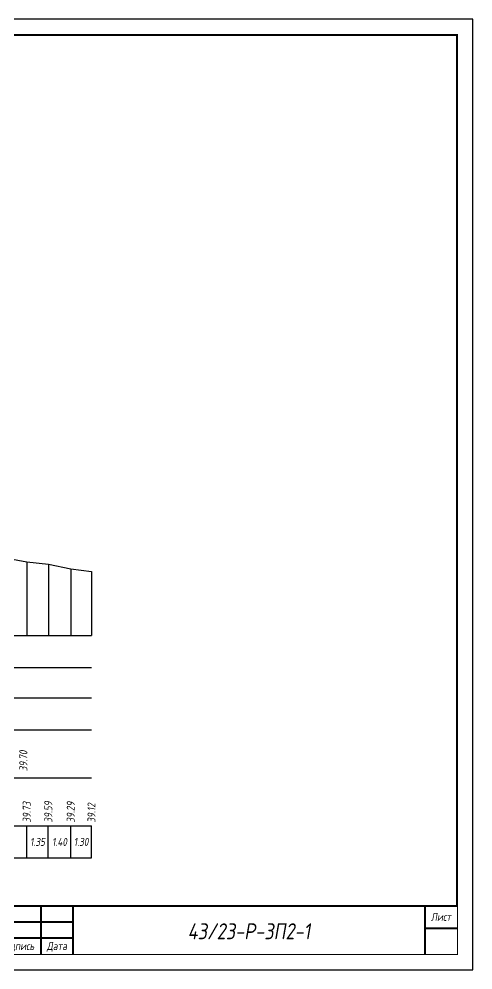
# Model space of a CAD drawing. Extents: x -717 to 1451, y -133302 to 233.
# Drawn here: x 248.1 to 389.9, y -112426.4 to -112129.4 of the extents above; entities that cross this region are included whole.
import ezdxf
from ezdxf.enums import TextEntityAlignment as Align

# ---------------------------------------------------------------- set-up
doc = ezdxf.new("R2010")
doc.units = 0
for name, color, linetype in [('Зарамочное оформление', 7, 'Continuous'), ('Код_510', 7, 'Continuous'), ('Код_516', 1, 'Continuous'), ('Таблица', 7, 'Continuous'), ('Черный поперечник', 3, 'Continuous')]:
    doc.layers.add(name, color=color, linetype=linetype)
doc.layers.add('Контур_2570', color=7, linetype='Continuous', true_color=0x80ff00)
doc.styles.add('М', font='romand.shx', dxfattribs={"width": 0.8, "oblique": 10, "height": 2.5})

# ---------------------------------------------------------------- blocks, each defined once
blk = doc.blocks.new('Штамп')
at = {"linetype": 'Continuous'}
blk.add_wipeout([(199.95, -411.25), (384.95, -411.25), (384.95, -426.25), (199.95, -426.25)], dxfattribs=at).dxf.layer = 'Зарамочное оформление'
at = {"layer": 'Зарамочное оформление', "linetype": 'Continuous', "lineweight": -3, "const_width": 0.6, "flags": 128}
for points in [[(199.95, -426.25), (199.95, -411.25), (384.95, -411.25)], [(209.95, -411.25), (209.95, -426.25)], [(219.95, -411.25), (219.95, -426.25)], [(229.95, -411.25), (229.95, -426.25)], [(239.95, -411.25), (239.95, -426.25)], [(254.95, -411.25), (254.95, -426.25)], [(264.95, -411.25), (264.95, -426.25)], [(374.95, -411.25), (374.95, -426.25)], [(199.95, -416.25), (264.95, -416.25)], [(374.95, -418.25), (384.95, -418.25)], [(199.95, -421.25), (264.95, -421.25)]]:
    blk.add_lwpolyline(points, dxfattribs=at)
at = {"linetype": 'Continuous', "insert": (319.95, -419.17), "char_height": 5, "width": 110, "attachment_point": 5, "style": 'М'}
blk.add_mtext('{\\Q10;\\W0.8;43/23-Р-ЗП2-1}', dxfattribs=at)
at = {"layer": 'Зарамочное оформление', "linetype": 'Continuous', "style": 'М', "oblique": 10}
for s, width, p in [('Лист', 0.8, (379.95, -414.66)), ('Изм.', 0.8, (204.95, -423.75)), ('Кол.уч.', 0.7, (214.95, -423.75)), ('Лист', 0.8, (224.95, -423.75)), ('N док.', 0.7, (235.28, -423.75)), ('Подпись', 0.8, (247.45, -423.75)), ('Дата', 0.8, (259.95, -423.75))]:
    blk.add_text(s, height=2.5, dxfattribs=dict(at, width=width)).set_placement(p, align=Align.MIDDLE_CENTER)
blk = doc.blocks.new('шифр')
blk.add_blockref('Штамп', (0, -112055))

msp = doc.modelspace()

# ---------------------------------------------------------------- linework, layer by layer
at = {"flags": 128}
msp.add_lwpolyline([(-30.054, -112426.421), (389.946, -112426.421), (389.946, -112129.421), (-30.054, -112129.421)], close=True, dxfattribs=at)
at = {"const_width": 0.6, "flags": 128}
msp.add_lwpolyline([(-10.054, -112421.421), (384.946, -112421.421), (384.946, -112134.421), (-10.054, -112134.421)], close=True, dxfattribs=at)
at = {"layer": 'Код_510'}
for p, q in [((250.513, -112391.421), (250.513, -112381.421)), ((257.255, -112391.421), (257.255, -112381.421)), ((264.266, -112391.421), (264.266, -112381.421)), ((270.743, -112391.421), (270.743, -112381.421))]:
    msp.add_line(p, q, dxfattribs=at)
at = {"layer": 'Контур_2570', "flags": 128}
msp.add_lwpolyline([(211.358, -112296.882), (228.774, -112297.28), (229.052, -112297.287), (229.552, -112296.536), (238.931, -112297.632), (239.028, -112297.644), (239.028, -112296.894), (239.212, -112296.916), (250.567, -112298.94), (257.309, -112299.666), (264.32, -112301.142), (270.797, -112302)], dxfattribs=at)
at = {"layer": 'Таблица'}
for p, q in [((80, -112322), (270.797, -112322)), ((80, -112332), (270.797, -112332)), ((80, -112341.421), (270.797, -112341.421)), ((79.946, -112351.421), (270.743, -112351.421)), ((79.946, -112366.421), (270.743, -112366.421)), ((79.946, -112381.421), (270.743, -112381.421)), ((79.946, -112391.421), (270.743, -112391.421))]:
    msp.add_line(p, q, dxfattribs=at)
at = {"layer": 'Черный поперечник', "color": 7}
for p, q in [((250.567, -112298.94), (250.567, -112322)), ((257.309, -112299.666), (257.309, -112322)), ((264.32, -112301.142), (264.32, -112322)), ((270.797, -112302), (270.797, -112322))]:
    msp.add_line(p, q, dxfattribs=at)
at = {"layer": 'Черный поперечник', "flags": 128}
msp.add_lwpolyline([(239.212, -112296.916), (250.567, -112298.94), (257.309, -112299.666), (264.32, -112301.142), (270.797, -112302)], dxfattribs=at)

# ---------------------------------------------------------------- texts
at = {"linetype": 'Continuous', "style": 'М', "oblique": 10, "width": 0.8}
msp.add_text('367', height=2.5, dxfattribs=at).set_placement((380.312, -112417.509), align=Align.MIDDLE)
at = {"layer": 'Код_510', "style": 'М', "oblique": 10, "width": 0.8}
for s, p in [('39.73', (250.513, -112380.421)), ('39.59', (257.255, -112380.421)), ('39.29', (264.266, -112380.421)), ('39.12', (270.743, -112380.421))]:
    msp.add_text(s, height=2.5, rotation=90, dxfattribs=at).set_placement(p, align=Align.MIDDLE_LEFT)
for s, p in [('1.35', (253.884, -112386.421)), ('1.40', (260.76, -112386.421)), ('1.30', (267.504, -112386.421))]:
    msp.add_text(s, height=2.5, dxfattribs=at).set_placement(p, align=Align.MIDDLE_CENTER)
at = {"layer": 'Код_516', "style": 'М', "oblique": 10, "width": 0.8}
msp.add_text('39.70', height=2.5, rotation=90, dxfattribs=at).set_placement((249.444, -112364.371), align=Align.MIDDLE_LEFT)

# ---------------------------------------------------------------- next in the draw order: block references
msp.add_blockref('шифр', (0, 59.829))

doc.saveas('drawing.dxf')
